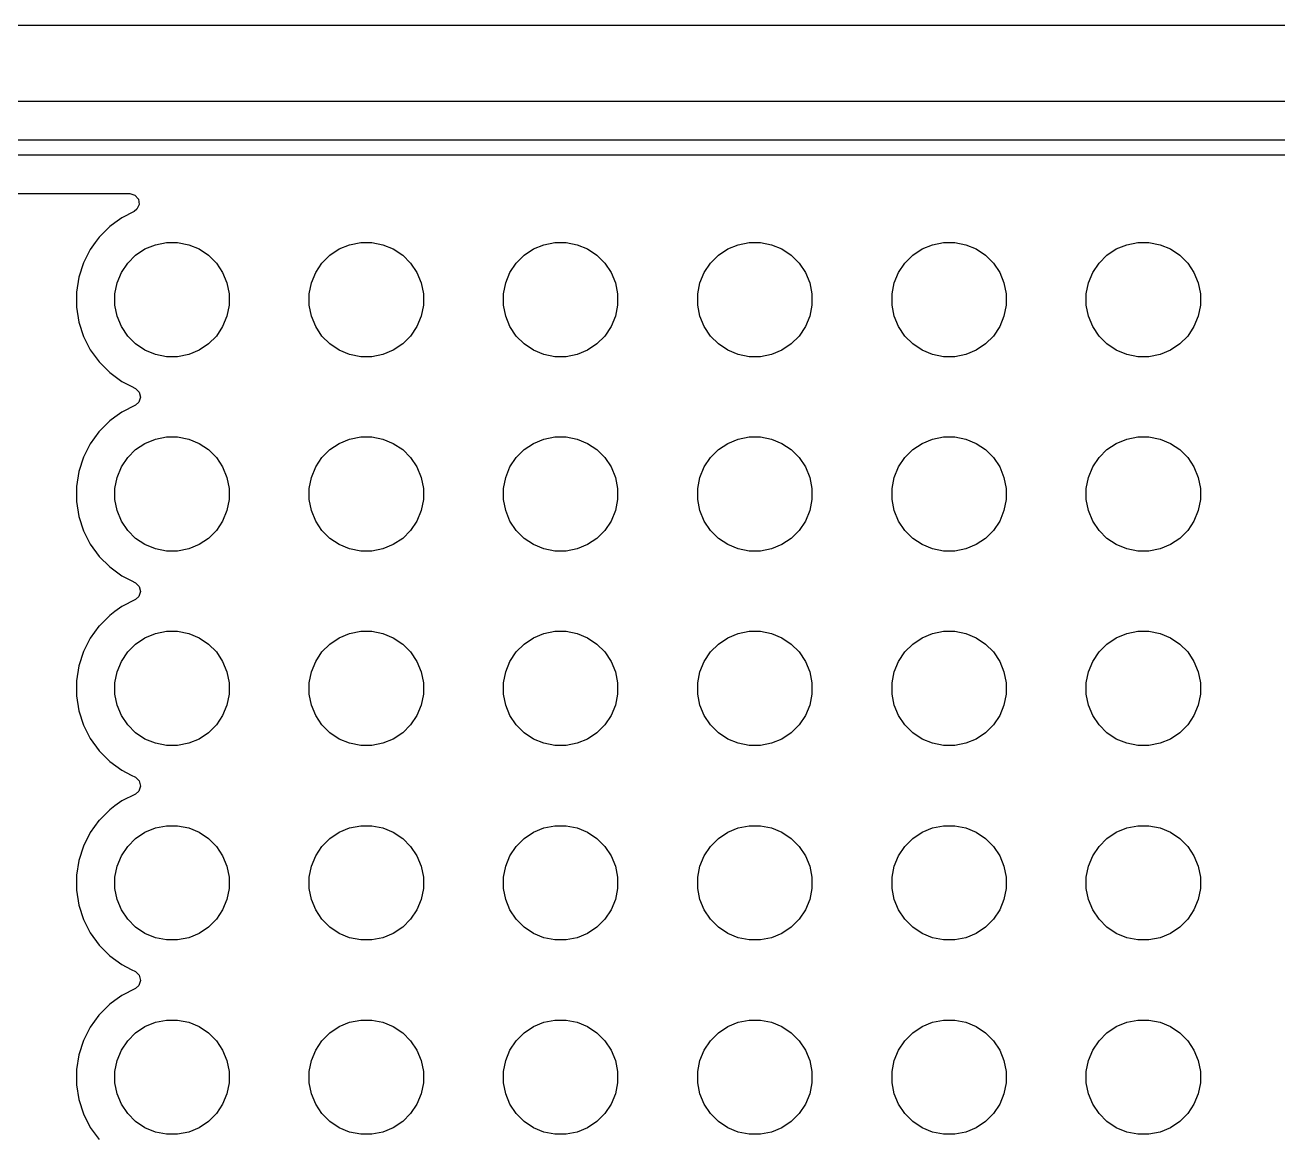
# Model space of a CAD drawing. Header units: millimetres. Extents: x 69 to 174, y -162 to -92.
# Drawn here: x 107.88 to 124.26, y -106.56 to -92.03 of the extents above; entities that cross this region are included whole.
import ezdxf

# ---------------------------------------------------------------- set-up
doc = ezdxf.new("R2010")
doc.units = ezdxf.units.MM
doc.layers.add('Back', color=153, linetype='CONTINUOUS', true_color=0x4d7fc4)

msp = doc.modelspace()

# ---------------------------------------------------------------- linework, layer by layer
at = {"layer": 'Back', "linetype": 'CONTINUOUS'}
for p, q in [((70.235092, -92.0289), (172.534908, -92.0289)), ((148.333331, -93.0295), (84.374361, -93.0295)), ((84.033773, -93.53), (148.42, -93.53)), ((148.378578, -93.73), (84.033773, -93.73)), ((84.374361, -94.2305), (109.250057, -94.2305)), ((109.250057, -94.2305), (109.317096, -94.250185)), ((109.317096, -94.250185), (109.362851, -94.302989)), ((109.362851, -94.302989), (109.372795, -94.372147)), ((109.306352, -94.464985), (109.146594, -94.546385)), ((109.34377, -94.435703), (109.306352, -94.464985)), ((109.372795, -94.372147), (109.34377, -94.435703)), ((108.987351, -94.662083), (108.848174, -94.80126)), ((108.987352, -94.662083), (108.987351, -94.662083)), ((108.987354, -94.662081), (108.987352, -94.662083)), ((109.055741, -94.612394), (108.987354, -94.662081)), ((109.146594, -94.546385), (109.055741, -94.612394)), ((108.848172, -94.801263), (108.798485, -94.86965)), ((108.848174, -94.801261), (108.848172, -94.801263)), ((108.848174, -94.80126), (108.848174, -94.801261)), ((108.732476, -94.960503), (108.643117, -95.135879)), ((108.798485, -94.86965), (108.732476, -94.960503)), ((109.326205, -95.036151), (109.448452, -94.954468)), ((109.448452, -94.954468), (109.584286, -94.898204)), ((109.584286, -94.898204), (109.728487, -94.86952)), ((109.728487, -94.86952), (109.875513, -94.86952)), ((109.875513, -94.86952), (110.019714, -94.898204)), ((110.019714, -94.898204), (110.155548, -94.954468)), ((110.155548, -94.954468), (110.277795, -95.036151)), ((111.866205, -95.036151), (111.988452, -94.954468)), ((111.988452, -94.954468), (112.124286, -94.898204)), ((112.124286, -94.898204), (112.268487, -94.86952)), ((112.268487, -94.86952), (112.415513, -94.86952)), ((112.415513, -94.86952), (112.559714, -94.898204)), ((112.559714, -94.898204), (112.695548, -94.954468)), ((112.695548, -94.954468), (112.817795, -95.036151)), ((114.406205, -95.036151), (114.528452, -94.954468)), ((114.528452, -94.954468), (114.664286, -94.898204)), ((114.664286, -94.898204), (114.808487, -94.86952)), ((114.808487, -94.86952), (114.955513, -94.86952)), ((114.955513, -94.86952), (115.099714, -94.898204)), ((115.099714, -94.898204), (115.235548, -94.954468)), ((115.235548, -94.954468), (115.357795, -95.036151)), ((116.946205, -95.036151), (117.068452, -94.954468)), ((117.068452, -94.954468), (117.204286, -94.898204)), ((117.204286, -94.898204), (117.348487, -94.86952)), ((117.348487, -94.86952), (117.495513, -94.86952)), ((117.495513, -94.86952), (117.639714, -94.898204)), ((117.639714, -94.898204), (117.775548, -94.954468)), ((117.775548, -94.954468), (117.897795, -95.036151)), ((119.486205, -95.036151), (119.608452, -94.954468)), ((119.608452, -94.954468), (119.744286, -94.898204)), ((119.744286, -94.898204), (119.888487, -94.86952)), ((119.888487, -94.86952), (120.035513, -94.86952)), ((120.035513, -94.86952), (120.179714, -94.898204)), ((120.179714, -94.898204), (120.315548, -94.954468)), ((120.315548, -94.954468), (120.437795, -95.036151)), ((122.026205, -95.036151), (122.148452, -94.954468)), ((122.148452, -94.954468), (122.284286, -94.898204)), ((122.284286, -94.898204), (122.428487, -94.86952)), ((122.428487, -94.86952), (122.575513, -94.86952)), ((122.575513, -94.86952), (122.719714, -94.898204)), ((122.719714, -94.898204), (122.855548, -94.954468)), ((122.855548, -94.954468), (122.977795, -95.036151)), ((108.643117, -95.135879), (108.58229, -95.323082)), ((109.140559, -95.262361), (109.222242, -95.140114)), ((109.222242, -95.140114), (109.326205, -95.036151)), ((110.277795, -95.036151), (110.381758, -95.140114)), ((110.381758, -95.140114), (110.463441, -95.262361)), ((111.680559, -95.262361), (111.762242, -95.140114)), ((111.762242, -95.140114), (111.866205, -95.036151)), ((112.817795, -95.036151), (112.921758, -95.140114)), ((112.921758, -95.140114), (113.003441, -95.262361)), ((114.220559, -95.262361), (114.302242, -95.140114)), ((114.302242, -95.140114), (114.406205, -95.036151)), ((115.357795, -95.036151), (115.461758, -95.140114)), ((115.461758, -95.140114), (115.543441, -95.262361)), ((116.760559, -95.262361), (116.842242, -95.140114)), ((116.842242, -95.140114), (116.946205, -95.036151)), ((117.897795, -95.036151), (118.001758, -95.140114)), ((118.001758, -95.140114), (118.083441, -95.262361)), ((119.300559, -95.262361), (119.382242, -95.140114)), ((119.382242, -95.140114), (119.486205, -95.036151)), ((120.437795, -95.036151), (120.541758, -95.140114)), ((120.541758, -95.140114), (120.623441, -95.262361)), ((121.840559, -95.262361), (121.922242, -95.140114)), ((121.922242, -95.140114), (122.026205, -95.036151)), ((122.977795, -95.036151), (123.081758, -95.140114)), ((123.081758, -95.140114), (123.163441, -95.262361)), ((108.58229, -95.323082), (108.5515, -95.517486)), ((109.084295, -95.398195), (109.140559, -95.262361)), ((110.463441, -95.262361), (110.519705, -95.398195)), ((111.624295, -95.398195), (111.680559, -95.262361)), ((113.003441, -95.262361), (113.059705, -95.398195)), ((114.164295, -95.398195), (114.220559, -95.262361)), ((115.543441, -95.262361), (115.599705, -95.398195)), ((116.704295, -95.398195), (116.760559, -95.262361)), ((118.083441, -95.262361), (118.139705, -95.398195)), ((119.244295, -95.398195), (119.300559, -95.262361)), ((120.623441, -95.262361), (120.679705, -95.398195)), ((121.784295, -95.398195), (121.840559, -95.262361)), ((123.163441, -95.262361), (123.219705, -95.398195)), ((109.055611, -95.542396), (109.084295, -95.398195)), ((110.519705, -95.398195), (110.548389, -95.542396)), ((111.595611, -95.542396), (111.624295, -95.398195)), ((113.059705, -95.398195), (113.088389, -95.542396)), ((114.135611, -95.542396), (114.164295, -95.398195)), ((115.599705, -95.398195), (115.628389, -95.542396)), ((116.675611, -95.542396), (116.704295, -95.398195)), ((118.139705, -95.398195), (118.168389, -95.542396)), ((119.215611, -95.542396), (119.244295, -95.398195)), ((120.679705, -95.398195), (120.708389, -95.542396)), ((121.755611, -95.542396), (121.784295, -95.398195)), ((123.219705, -95.398195), (123.248389, -95.542396)), ((108.5515, -95.517486), (108.5515, -95.714331)), ((109.055611, -95.689422), (109.055611, -95.542396)), ((110.548389, -95.542396), (110.548389, -95.689422)), ((111.595611, -95.689422), (111.595611, -95.542396)), ((113.088389, -95.542396), (113.088389, -95.689422)), ((114.135611, -95.689422), (114.135611, -95.542396)), ((115.628389, -95.542396), (115.628389, -95.689422)), ((116.675611, -95.689422), (116.675611, -95.542396)), ((118.168389, -95.542396), (118.168389, -95.689422)), ((119.215611, -95.689422), (119.215611, -95.542396)), ((120.708389, -95.542396), (120.708389, -95.689422)), ((121.755611, -95.689422), (121.755611, -95.542396)), ((123.248389, -95.542396), (123.248389, -95.689422)), ((108.5515, -95.714331), (108.58229, -95.908735)), ((109.084295, -95.833623), (109.055611, -95.689422)), ((110.548389, -95.689422), (110.519705, -95.833623)), ((111.624295, -95.833623), (111.595611, -95.689422)), ((113.088389, -95.689422), (113.059705, -95.833623)), ((114.164295, -95.833623), (114.135611, -95.689422)), ((115.628389, -95.689422), (115.599705, -95.833623)), ((116.704295, -95.833623), (116.675611, -95.689422)), ((118.168389, -95.689422), (118.139705, -95.833623)), ((119.244295, -95.833623), (119.215611, -95.689422)), ((120.708389, -95.689422), (120.679705, -95.833623)), ((121.784295, -95.833623), (121.755611, -95.689422)), ((123.248389, -95.689422), (123.219705, -95.833623)), ((108.58229, -95.908735), (108.643117, -96.095938)), ((109.140559, -95.969457), (109.084295, -95.833623)), ((109.222242, -96.091704), (109.140559, -95.969457)), ((110.463441, -95.969457), (110.381758, -96.091704)), ((110.519705, -95.833623), (110.463441, -95.969457)), ((111.680559, -95.969457), (111.624295, -95.833623)), ((111.762242, -96.091704), (111.680559, -95.969457)), ((113.003441, -95.969457), (112.921758, -96.091704)), ((113.059705, -95.833623), (113.003441, -95.969457)), ((114.220559, -95.969457), (114.164295, -95.833623)), ((114.302242, -96.091704), (114.220559, -95.969457)), ((115.543441, -95.969457), (115.461758, -96.091704)), ((115.599705, -95.833623), (115.543441, -95.969457)), ((116.760559, -95.969457), (116.704295, -95.833623)), ((116.842242, -96.091704), (116.760559, -95.969457)), ((118.083441, -95.969457), (118.001758, -96.091704)), ((118.139705, -95.833623), (118.083441, -95.969457)), ((119.300559, -95.969457), (119.244295, -95.833623)), ((119.382242, -96.091704), (119.300559, -95.969457)), ((120.623441, -95.969457), (120.541758, -96.091704)), ((120.679705, -95.833623), (120.623441, -95.969457)), ((121.840559, -95.969457), (121.784295, -95.833623)), ((121.922242, -96.091704), (121.840559, -95.969457)), ((123.163441, -95.969457), (123.081758, -96.091704)), ((123.219705, -95.833623), (123.163441, -95.969457)), ((108.643117, -96.095938), (108.724435, -96.255533)), ((109.326205, -96.195667), (109.222242, -96.091704)), ((110.381758, -96.091704), (110.277795, -96.195667)), ((111.866205, -96.195667), (111.762242, -96.091704)), ((112.921758, -96.091704), (112.817795, -96.195667)), ((114.406205, -96.195667), (114.302242, -96.091704)), ((115.461758, -96.091704), (115.357795, -96.195667)), ((116.946205, -96.195667), (116.842242, -96.091704)), ((118.001758, -96.091704), (117.897795, -96.195667)), ((119.486205, -96.195667), (119.382242, -96.091704)), ((120.541758, -96.091704), (120.437795, -96.195667)), ((122.026205, -96.195667), (121.922242, -96.091704)), ((123.081758, -96.091704), (122.977795, -96.195667)), ((108.724435, -96.255533), (108.732476, -96.271314)), ((108.732476, -96.271314), (108.848172, -96.430555)), ((109.448452, -96.27735), (109.326205, -96.195667)), ((109.584286, -96.333614), (109.448452, -96.27735)), ((110.155548, -96.27735), (110.019714, -96.333614)), ((110.277795, -96.195667), (110.155548, -96.27735)), ((111.988452, -96.27735), (111.866205, -96.195667)), ((112.124286, -96.333614), (111.988452, -96.27735)), ((112.695548, -96.27735), (112.559714, -96.333614)), ((112.817795, -96.195667), (112.695548, -96.27735)), ((114.528452, -96.27735), (114.406205, -96.195667)), ((114.664286, -96.333614), (114.528452, -96.27735)), ((115.235548, -96.27735), (115.099714, -96.333614)), ((115.357795, -96.195667), (115.235548, -96.27735)), ((117.068452, -96.27735), (116.946205, -96.195667)), ((117.204286, -96.333614), (117.068452, -96.27735)), ((117.775548, -96.27735), (117.639714, -96.333614)), ((117.897795, -96.195667), (117.775548, -96.27735)), ((119.608452, -96.27735), (119.486205, -96.195667)), ((119.744286, -96.333614), (119.608452, -96.27735)), ((120.315548, -96.27735), (120.179714, -96.333614)), ((120.437795, -96.195667), (120.315548, -96.27735)), ((122.148452, -96.27735), (122.026205, -96.195667)), ((122.284286, -96.333614), (122.148452, -96.27735)), ((122.855548, -96.27735), (122.719714, -96.333614)), ((122.977795, -96.195667), (122.855548, -96.27735)), ((108.848172, -96.430555), (108.987354, -96.569737)), ((109.728487, -96.362298), (109.584286, -96.333614)), ((109.875513, -96.362298), (109.728487, -96.362298)), ((110.019714, -96.333614), (109.875513, -96.362298)), ((112.268487, -96.362298), (112.124286, -96.333614)), ((112.415513, -96.362298), (112.268487, -96.362298)), ((112.559714, -96.333614), (112.415513, -96.362298)), ((114.808487, -96.362298), (114.664286, -96.333614)), ((114.955513, -96.362298), (114.808487, -96.362298)), ((115.099714, -96.333614), (114.955513, -96.362298)), ((117.348487, -96.362298), (117.204286, -96.333614)), ((117.495513, -96.362298), (117.348487, -96.362298)), ((117.639714, -96.333614), (117.495513, -96.362298)), ((119.888487, -96.362298), (119.744286, -96.333614)), ((120.035513, -96.362298), (119.888487, -96.362298)), ((120.179714, -96.333614), (120.035513, -96.362298)), ((122.428487, -96.362298), (122.284286, -96.333614)), ((122.575513, -96.362298), (122.428487, -96.362298)), ((122.719714, -96.333614), (122.575513, -96.362298)), ((108.987354, -96.569737), (109.146595, -96.685433)), ((109.146595, -96.685433), (109.269992, -96.748306)), ((109.269992, -96.748306), (109.323213, -96.775424)), ((109.323213, -96.775424), (109.374009, -96.823398)), ((109.368267, -96.957354), (109.323213, -96.996394)), ((109.390804, -96.891219), (109.368267, -96.957354)), ((109.374009, -96.823398), (109.390804, -96.891219)), ((109.146594, -97.086385), (109.055741, -97.152394)), ((109.323213, -96.996394), (109.146594, -97.086385)), ((108.987351, -97.202083), (108.848174, -97.34126)), ((108.987352, -97.202083), (108.987351, -97.202083)), ((108.987354, -97.202081), (108.987352, -97.202083)), ((109.055741, -97.152394), (108.987354, -97.202081)), ((108.846653, -97.343354), (108.732476, -97.500503)), ((108.848172, -97.341263), (108.846653, -97.343354)), ((108.848174, -97.341261), (108.848172, -97.341263)), ((108.848174, -97.34126), (108.848174, -97.341261)), ((109.448452, -97.494468), (109.584286, -97.438204)), ((109.584286, -97.438204), (109.728487, -97.40952)), ((109.728487, -97.40952), (109.875513, -97.40952)), ((109.875513, -97.40952), (110.019714, -97.438204)), ((110.019714, -97.438204), (110.155548, -97.494468)), ((111.988452, -97.494468), (112.124286, -97.438204)), ((112.124286, -97.438204), (112.268487, -97.40952)), ((112.268487, -97.40952), (112.415513, -97.40952)), ((112.415513, -97.40952), (112.559714, -97.438204)), ((112.559714, -97.438204), (112.695548, -97.494468)), ((114.528452, -97.494468), (114.664286, -97.438204)), ((114.664286, -97.438204), (114.808487, -97.40952)), ((114.808487, -97.40952), (114.955513, -97.40952)), ((114.955513, -97.40952), (115.099714, -97.438204)), ((115.099714, -97.438204), (115.235548, -97.494468)), ((117.068452, -97.494468), (117.204286, -97.438204)), ((117.204286, -97.438204), (117.348487, -97.40952)), ((117.348487, -97.40952), (117.495513, -97.40952)), ((117.495513, -97.40952), (117.639714, -97.438204)), ((117.639714, -97.438204), (117.775548, -97.494468)), ((119.608452, -97.494468), (119.744286, -97.438204)), ((119.744286, -97.438204), (119.888487, -97.40952)), ((119.888487, -97.40952), (120.035513, -97.40952)), ((120.035513, -97.40952), (120.179714, -97.438204)), ((120.179714, -97.438204), (120.315548, -97.494468)), ((122.148452, -97.494468), (122.284286, -97.438204)), ((122.284286, -97.438204), (122.428487, -97.40952)), ((122.428487, -97.40952), (122.575513, -97.40952)), ((122.575513, -97.40952), (122.719714, -97.438204)), ((122.719714, -97.438204), (122.855548, -97.494468)), ((108.732476, -97.500503), (108.643117, -97.675879)), ((109.222242, -97.680114), (109.326205, -97.576151)), ((109.326205, -97.576151), (109.448452, -97.494468)), ((110.155548, -97.494468), (110.277795, -97.576151)), ((110.277795, -97.576151), (110.381758, -97.680114)), ((111.762242, -97.680114), (111.866205, -97.576151)), ((111.866205, -97.576151), (111.988452, -97.494468)), ((112.695548, -97.494468), (112.817795, -97.576151)), ((112.817795, -97.576151), (112.921758, -97.680114)), ((114.302242, -97.680114), (114.406205, -97.576151)), ((114.406205, -97.576151), (114.528452, -97.494468)), ((115.235548, -97.494468), (115.357795, -97.576151)), ((115.357795, -97.576151), (115.461758, -97.680114)), ((116.842242, -97.680114), (116.946205, -97.576151)), ((116.946205, -97.576151), (117.068452, -97.494468)), ((117.775548, -97.494468), (117.897795, -97.576151)), ((117.897795, -97.576151), (118.001758, -97.680114)), ((119.382242, -97.680114), (119.486205, -97.576151)), ((119.486205, -97.576151), (119.608452, -97.494468)), ((120.315548, -97.494468), (120.437795, -97.576151)), ((120.437795, -97.576151), (120.541758, -97.680114)), ((121.922242, -97.680114), (122.026205, -97.576151)), ((122.026205, -97.576151), (122.148452, -97.494468)), ((122.855548, -97.494468), (122.977795, -97.576151)), ((122.977795, -97.576151), (123.081758, -97.680114)), ((108.643117, -97.675879), (108.58229, -97.863082)), ((109.140559, -97.802361), (109.222242, -97.680114)), ((110.381758, -97.680114), (110.463441, -97.802361)), ((111.680559, -97.802361), (111.762242, -97.680114)), ((112.921758, -97.680114), (113.003441, -97.802361)), ((114.220559, -97.802361), (114.302242, -97.680114)), ((115.461758, -97.680114), (115.543441, -97.802361)), ((116.760559, -97.802361), (116.842242, -97.680114)), ((118.001758, -97.680114), (118.083441, -97.802361)), ((119.300559, -97.802361), (119.382242, -97.680114)), ((120.541758, -97.680114), (120.623441, -97.802361)), ((121.840559, -97.802361), (121.922242, -97.680114)), ((123.081758, -97.680114), (123.163441, -97.802361)), ((108.58229, -97.863082), (108.5515, -98.057486)), ((109.055611, -98.082396), (109.084295, -97.938195)), ((109.084295, -97.938195), (109.140559, -97.802361)), ((110.463441, -97.802361), (110.519705, -97.938195)), ((110.519705, -97.938195), (110.548389, -98.082396)), ((111.595611, -98.082396), (111.624295, -97.938195)), ((111.624295, -97.938195), (111.680559, -97.802361)), ((113.003441, -97.802361), (113.059705, -97.938195)), ((113.059705, -97.938195), (113.088389, -98.082396)), ((114.135611, -98.082396), (114.164295, -97.938195)), ((114.164295, -97.938195), (114.220559, -97.802361)), ((115.543441, -97.802361), (115.599705, -97.938195)), ((115.599705, -97.938195), (115.628389, -98.082396)), ((116.675611, -98.082396), (116.704295, -97.938195)), ((116.704295, -97.938195), (116.760559, -97.802361)), ((118.083441, -97.802361), (118.139705, -97.938195)), ((118.139705, -97.938195), (118.168389, -98.082396)), ((119.215611, -98.082396), (119.244295, -97.938195)), ((119.244295, -97.938195), (119.300559, -97.802361)), ((120.623441, -97.802361), (120.679705, -97.938195)), ((120.679705, -97.938195), (120.708389, -98.082396)), ((121.755611, -98.082396), (121.784295, -97.938195)), ((121.784295, -97.938195), (121.840559, -97.802361)), ((123.163441, -97.802361), (123.219705, -97.938195)), ((123.219705, -97.938195), (123.248389, -98.082396)), ((108.5515, -98.057486), (108.5515, -98.254331)), ((109.055611, -98.229422), (109.055611, -98.082396)), ((110.548389, -98.082396), (110.548389, -98.229422)), ((111.595611, -98.229422), (111.595611, -98.082396)), ((113.088389, -98.082396), (113.088389, -98.229422)), ((114.135611, -98.229422), (114.135611, -98.082396)), ((115.628389, -98.082396), (115.628389, -98.229422)), ((116.675611, -98.229422), (116.675611, -98.082396)), ((118.168389, -98.082396), (118.168389, -98.229422)), ((119.215611, -98.229422), (119.215611, -98.082396)), ((120.708389, -98.082396), (120.708389, -98.229422)), ((121.755611, -98.229422), (121.755611, -98.082396)), ((123.248389, -98.082396), (123.248389, -98.229422)), ((108.5515, -98.254331), (108.58229, -98.448735)), ((109.084295, -98.373623), (109.055611, -98.229422)), ((110.548389, -98.229422), (110.519705, -98.373623)), ((111.624295, -98.373623), (111.595611, -98.229422)), ((113.088389, -98.229422), (113.059705, -98.373623)), ((114.164295, -98.373623), (114.135611, -98.229422)), ((115.628389, -98.229422), (115.599705, -98.373623)), ((116.704295, -98.373623), (116.675611, -98.229422)), ((118.168389, -98.229422), (118.139705, -98.373623)), ((119.244295, -98.373623), (119.215611, -98.229422)), ((120.708389, -98.229422), (120.679705, -98.373623)), ((121.784295, -98.373623), (121.755611, -98.229422)), ((123.248389, -98.229422), (123.219705, -98.373623)), ((108.58229, -98.448735), (108.643117, -98.635938)), ((109.140559, -98.509457), (109.084295, -98.373623)), ((110.519705, -98.373623), (110.463441, -98.509457)), ((111.680559, -98.509457), (111.624295, -98.373623)), ((113.059705, -98.373623), (113.003441, -98.509457)), ((114.220559, -98.509457), (114.164295, -98.373623)), ((115.599705, -98.373623), (115.543441, -98.509457)), ((116.760559, -98.509457), (116.704295, -98.373623)), ((118.139705, -98.373623), (118.083441, -98.509457)), ((119.300559, -98.509457), (119.244295, -98.373623)), ((120.679705, -98.373623), (120.623441, -98.509457)), ((121.840559, -98.509457), (121.784295, -98.373623)), ((123.219705, -98.373623), (123.163441, -98.509457)), ((109.222242, -98.631704), (109.140559, -98.509457)), ((110.463441, -98.509457), (110.381758, -98.631704)), ((111.762242, -98.631704), (111.680559, -98.509457)), ((113.003441, -98.509457), (112.921758, -98.631704)), ((114.302242, -98.631704), (114.220559, -98.509457)), ((115.543441, -98.509457), (115.461758, -98.631704)), ((116.842242, -98.631704), (116.760559, -98.509457)), ((118.083441, -98.509457), (118.001758, -98.631704)), ((119.382242, -98.631704), (119.300559, -98.509457)), ((120.623441, -98.509457), (120.541758, -98.631704)), ((121.922242, -98.631704), (121.840559, -98.509457)), ((123.163441, -98.509457), (123.081758, -98.631704)), ((108.643117, -98.635938), (108.732475, -98.811312)), ((109.326205, -98.735667), (109.222242, -98.631704)), ((109.448452, -98.81735), (109.326205, -98.735667)), ((110.277795, -98.735667), (110.155548, -98.81735)), ((110.381758, -98.631704), (110.277795, -98.735667)), ((111.866205, -98.735667), (111.762242, -98.631704)), ((111.988452, -98.81735), (111.866205, -98.735667)), ((112.817795, -98.735667), (112.695548, -98.81735)), ((112.921758, -98.631704), (112.817795, -98.735667)), ((114.406205, -98.735667), (114.302242, -98.631704)), ((114.528452, -98.81735), (114.406205, -98.735667)), ((115.357795, -98.735667), (115.235548, -98.81735)), ((115.461758, -98.631704), (115.357795, -98.735667)), ((116.946205, -98.735667), (116.842242, -98.631704)), ((117.068452, -98.81735), (116.946205, -98.735667)), ((117.897795, -98.735667), (117.775548, -98.81735)), ((118.001758, -98.631704), (117.897795, -98.735667)), ((119.486205, -98.735667), (119.382242, -98.631704)), ((119.608452, -98.81735), (119.486205, -98.735667)), ((120.437795, -98.735667), (120.315548, -98.81735)), ((120.541758, -98.631704), (120.437795, -98.735667)), ((122.026205, -98.735667), (121.922242, -98.631704)), ((122.148452, -98.81735), (122.026205, -98.735667)), ((122.977795, -98.735667), (122.855548, -98.81735)), ((123.081758, -98.631704), (122.977795, -98.735667)), ((108.732475, -98.811312), (108.732476, -98.811314)), ((108.732476, -98.811314), (108.848172, -98.970555)), ((109.584286, -98.873614), (109.448452, -98.81735)), ((109.728487, -98.902298), (109.584286, -98.873614)), ((109.875513, -98.902298), (109.728487, -98.902298)), ((110.019714, -98.873614), (109.875513, -98.902298)), ((110.155548, -98.81735), (110.019714, -98.873614)), ((112.124286, -98.873614), (111.988452, -98.81735)), ((112.268487, -98.902298), (112.124286, -98.873614)), ((112.415513, -98.902298), (112.268487, -98.902298)), ((112.559714, -98.873614), (112.415513, -98.902298)), ((112.695548, -98.81735), (112.559714, -98.873614)), ((114.664286, -98.873614), (114.528452, -98.81735)), ((114.808487, -98.902298), (114.664286, -98.873614)), ((114.955513, -98.902298), (114.808487, -98.902298)), ((115.099714, -98.873614), (114.955513, -98.902298)), ((115.235548, -98.81735), (115.099714, -98.873614)), ((117.204286, -98.873614), (117.068452, -98.81735)), ((117.348487, -98.902298), (117.204286, -98.873614)), ((117.495513, -98.902298), (117.348487, -98.902298)), ((117.639714, -98.873614), (117.495513, -98.902298)), ((117.775548, -98.81735), (117.639714, -98.873614)), ((119.744286, -98.873614), (119.608452, -98.81735)), ((119.888487, -98.902298), (119.744286, -98.873614)), ((120.035513, -98.902298), (119.888487, -98.902298)), ((120.179714, -98.873614), (120.035513, -98.902298)), ((120.315548, -98.81735), (120.179714, -98.873614)), ((122.284286, -98.873614), (122.148452, -98.81735)), ((122.428487, -98.902298), (122.284286, -98.873614)), ((122.575513, -98.902298), (122.428487, -98.902298)), ((122.719714, -98.873614), (122.575513, -98.902298)), ((122.855548, -98.81735), (122.719714, -98.873614)), ((108.848172, -98.970555), (108.987354, -99.109737)), ((108.987354, -99.109737), (109.146595, -99.225433)), ((109.146595, -99.225433), (109.269992, -99.288306)), ((109.269992, -99.288306), (109.323213, -99.315424)), ((109.323213, -99.315424), (109.374009, -99.363398)), ((109.390804, -99.431219), (109.368267, -99.497354)), ((109.374009, -99.363398), (109.390804, -99.431219)), ((109.323213, -99.536394), (109.146594, -99.626385)), ((109.368267, -99.497354), (109.323213, -99.536394)), ((108.987351, -99.742083), (108.848174, -99.88126)), ((108.987352, -99.742083), (108.987351, -99.742083)), ((108.987354, -99.742081), (108.987352, -99.742083)), ((109.055741, -99.692394), (108.987354, -99.742081)), ((109.146594, -99.626385), (109.055741, -99.692394)), ((108.846653, -99.883354), (108.732476, -100.040503)), ((108.848172, -99.881263), (108.846653, -99.883354)), ((108.848174, -99.881261), (108.848172, -99.881263)), ((108.848174, -99.88126), (108.848174, -99.881261)), ((108.732476, -100.040503), (108.643117, -100.215879)), ((109.326205, -100.116151), (109.448452, -100.034468)), ((109.448452, -100.034468), (109.584286, -99.978204)), ((109.584286, -99.978204), (109.728487, -99.94952)), ((109.728487, -99.94952), (109.875513, -99.94952)), ((109.875513, -99.94952), (110.019714, -99.978204)), ((110.019714, -99.978204), (110.155548, -100.034468)), ((110.155548, -100.034468), (110.277795, -100.116151)), ((111.866205, -100.116151), (111.988452, -100.034468)), ((111.988452, -100.034468), (112.124286, -99.978204)), ((112.124286, -99.978204), (112.268487, -99.94952)), ((112.268487, -99.94952), (112.415513, -99.94952)), ((112.415513, -99.94952), (112.559714, -99.978204)), ((112.559714, -99.978204), (112.695548, -100.034468)), ((112.695548, -100.034468), (112.817795, -100.116151)), ((114.406205, -100.116151), (114.528452, -100.034468)), ((114.528452, -100.034468), (114.664286, -99.978204)), ((114.664286, -99.978204), (114.808487, -99.94952)), ((114.808487, -99.94952), (114.955513, -99.94952)), ((114.955513, -99.94952), (115.099714, -99.978204)), ((115.099714, -99.978204), (115.235548, -100.034468)), ((115.235548, -100.034468), (115.357795, -100.116151)), ((116.946205, -100.116151), (117.068452, -100.034468)), ((117.068452, -100.034468), (117.204286, -99.978204)), ((117.204286, -99.978204), (117.348487, -99.94952)), ((117.348487, -99.94952), (117.495513, -99.94952)), ((117.495513, -99.94952), (117.639714, -99.978204)), ((117.639714, -99.978204), (117.775548, -100.034468)), ((117.775548, -100.034468), (117.897795, -100.116151)), ((119.486205, -100.116151), (119.608452, -100.034468)), ((119.608452, -100.034468), (119.744286, -99.978204)), ((119.744286, -99.978204), (119.888487, -99.94952)), ((119.888487, -99.94952), (120.035513, -99.94952)), ((120.035513, -99.94952), (120.179714, -99.978204)), ((120.179714, -99.978204), (120.315548, -100.034468)), ((120.315548, -100.034468), (120.437795, -100.116151)), ((122.026205, -100.116151), (122.148452, -100.034468)), ((122.148452, -100.034468), (122.284286, -99.978204)), ((122.284286, -99.978204), (122.428487, -99.94952)), ((122.428487, -99.94952), (122.575513, -99.94952)), ((122.575513, -99.94952), (122.719714, -99.978204)), ((122.719714, -99.978204), (122.855548, -100.034468)), ((122.855548, -100.034468), (122.977795, -100.116151)), ((108.643117, -100.215879), (108.58229, -100.403082)), ((109.140559, -100.342361), (109.222242, -100.220114)), ((109.222242, -100.220114), (109.326205, -100.116151)), ((110.277795, -100.116151), (110.381758, -100.220114)), ((110.381758, -100.220114), (110.463441, -100.342361)), ((111.680559, -100.342361), (111.762242, -100.220114)), ((111.762242, -100.220114), (111.866205, -100.116151)), ((112.817795, -100.116151), (112.921758, -100.220114)), ((112.921758, -100.220114), (113.003441, -100.342361)), ((114.220559, -100.342361), (114.302242, -100.220114)), ((114.302242, -100.220114), (114.406205, -100.116151)), ((115.357795, -100.116151), (115.461758, -100.220114)), ((115.461758, -100.220114), (115.543441, -100.342361)), ((116.760559, -100.342361), (116.842242, -100.220114)), ((116.842242, -100.220114), (116.946205, -100.116151)), ((117.897795, -100.116151), (118.001758, -100.220114)), ((118.001758, -100.220114), (118.083441, -100.342361)), ((119.300559, -100.342361), (119.382242, -100.220114)), ((119.382242, -100.220114), (119.486205, -100.116151)), ((120.437795, -100.116151), (120.541758, -100.220114)), ((120.541758, -100.220114), (120.623441, -100.342361)), ((121.840559, -100.342361), (121.922242, -100.220114)), ((121.922242, -100.220114), (122.026205, -100.116151)), ((122.977795, -100.116151), (123.081758, -100.220114)), ((123.081758, -100.220114), (123.163441, -100.342361)), ((108.58229, -100.403082), (108.5515, -100.597486)), ((109.084295, -100.478195), (109.140559, -100.342361)), ((110.463441, -100.342361), (110.519705, -100.478195)), ((111.624295, -100.478195), (111.680559, -100.342361)), ((113.003441, -100.342361), (113.059705, -100.478195)), ((114.164295, -100.478195), (114.220559, -100.342361)), ((115.543441, -100.342361), (115.599705, -100.478195)), ((116.704295, -100.478195), (116.760559, -100.342361)), ((118.083441, -100.342361), (118.139705, -100.478195)), ((119.244295, -100.478195), (119.300559, -100.342361)), ((120.623441, -100.342361), (120.679705, -100.478195)), ((121.784295, -100.478195), (121.840559, -100.342361)), ((123.163441, -100.342361), (123.219705, -100.478195)), ((109.055611, -100.622396), (109.084295, -100.478195)), ((110.519705, -100.478195), (110.548389, -100.622396)), ((111.595611, -100.622396), (111.624295, -100.478195)), ((113.059705, -100.478195), (113.088389, -100.622396)), ((114.135611, -100.622396), (114.164295, -100.478195)), ((115.599705, -100.478195), (115.628389, -100.622396)), ((116.675611, -100.622396), (116.704295, -100.478195)), ((118.139705, -100.478195), (118.168389, -100.622396)), ((119.215611, -100.622396), (119.244295, -100.478195)), ((120.679705, -100.478195), (120.708389, -100.622396)), ((121.755611, -100.622396), (121.784295, -100.478195)), ((123.219705, -100.478195), (123.248389, -100.622396)), ((108.5515, -100.597486), (108.5515, -100.794331)), ((109.055611, -100.769422), (109.055611, -100.622396)), ((110.548389, -100.622396), (110.548389, -100.769422)), ((111.595611, -100.769422), (111.595611, -100.622396)), ((113.088389, -100.622396), (113.088389, -100.769422)), ((114.135611, -100.769422), (114.135611, -100.622396)), ((115.628389, -100.622396), (115.628389, -100.769422)), ((116.675611, -100.769422), (116.675611, -100.622396)), ((118.168389, -100.622396), (118.168389, -100.769422)), ((119.215611, -100.769422), (119.215611, -100.622396)), ((120.708389, -100.622396), (120.708389, -100.769422)), ((121.755611, -100.769422), (121.755611, -100.622396)), ((123.248389, -100.622396), (123.248389, -100.769422)), ((108.5515, -100.794331), (108.58229, -100.988735)), ((109.084295, -100.913623), (109.055611, -100.769422)), ((110.548389, -100.769422), (110.519705, -100.913623)), ((111.624295, -100.913623), (111.595611, -100.769422)), ((113.088389, -100.769422), (113.059705, -100.913623)), ((114.164295, -100.913623), (114.135611, -100.769422)), ((115.628389, -100.769422), (115.599705, -100.913623)), ((116.704295, -100.913623), (116.675611, -100.769422)), ((118.168389, -100.769422), (118.139705, -100.913623)), ((119.244295, -100.913623), (119.215611, -100.769422)), ((120.708389, -100.769422), (120.679705, -100.913623)), ((121.784295, -100.913623), (121.755611, -100.769422)), ((123.248389, -100.769422), (123.219705, -100.913623)), ((108.58229, -100.988735), (108.643117, -101.175938)), ((109.140559, -101.049457), (109.084295, -100.913623)), ((109.222242, -101.171704), (109.140559, -101.049457)), ((110.463441, -101.049457), (110.381758, -101.171704)), ((110.519705, -100.913623), (110.463441, -101.049457)), ((111.680559, -101.049457), (111.624295, -100.913623)), ((111.762242, -101.171704), (111.680559, -101.049457)), ((113.003441, -101.049457), (112.921758, -101.171704)), ((113.059705, -100.913623), (113.003441, -101.049457)), ((114.220559, -101.049457), (114.164295, -100.913623)), ((114.302242, -101.171704), (114.220559, -101.049457)), ((115.543441, -101.049457), (115.461758, -101.171704)), ((115.599705, -100.913623), (115.543441, -101.049457)), ((116.760559, -101.049457), (116.704295, -100.913623)), ((116.842242, -101.171704), (116.760559, -101.049457)), ((118.083441, -101.049457), (118.001758, -101.171704)), ((118.139705, -100.913623), (118.083441, -101.049457)), ((119.300559, -101.049457), (119.244295, -100.913623)), ((119.382242, -101.171704), (119.300559, -101.049457)), ((120.623441, -101.049457), (120.541758, -101.171704)), ((120.679705, -100.913623), (120.623441, -101.049457)), ((121.840559, -101.049457), (121.784295, -100.913623)), ((121.922242, -101.171704), (121.840559, -101.049457)), ((123.163441, -101.049457), (123.081758, -101.171704)), ((123.219705, -100.913623), (123.163441, -101.049457)), ((108.643117, -101.175938), (108.732475, -101.351312)), ((109.326205, -101.275667), (109.222242, -101.171704)), ((110.381758, -101.171704), (110.277795, -101.275667)), ((111.866205, -101.275667), (111.762242, -101.171704)), ((112.921758, -101.171704), (112.817795, -101.275667)), ((114.406205, -101.275667), (114.302242, -101.171704)), ((115.461758, -101.171704), (115.357795, -101.275667)), ((116.946205, -101.275667), (116.842242, -101.171704)), ((118.001758, -101.171704), (117.897795, -101.275667)), ((119.486205, -101.275667), (119.382242, -101.171704)), ((120.541758, -101.171704), (120.437795, -101.275667)), ((122.026205, -101.275667), (121.922242, -101.171704)), ((123.081758, -101.171704), (122.977795, -101.275667)), ((108.732475, -101.351312), (108.732476, -101.351314)), ((108.732476, -101.351314), (108.848172, -101.510555)), ((109.448452, -101.35735), (109.326205, -101.275667)), ((109.584286, -101.413614), (109.448452, -101.35735)), ((110.155548, -101.35735), (110.019714, -101.413614)), ((110.277795, -101.275667), (110.155548, -101.35735)), ((111.988452, -101.35735), (111.866205, -101.275667)), ((112.124286, -101.413614), (111.988452, -101.35735)), ((112.695548, -101.35735), (112.559714, -101.413614)), ((112.817795, -101.275667), (112.695548, -101.35735)), ((114.528452, -101.35735), (114.406205, -101.275667)), ((114.664286, -101.413614), (114.528452, -101.35735)), ((115.235548, -101.35735), (115.099714, -101.413614)), ((115.357795, -101.275667), (115.235548, -101.35735)), ((117.068452, -101.35735), (116.946205, -101.275667)), ((117.204286, -101.413614), (117.068452, -101.35735)), ((117.775548, -101.35735), (117.639714, -101.413614)), ((117.897795, -101.275667), (117.775548, -101.35735)), ((119.608452, -101.35735), (119.486205, -101.275667)), ((119.744286, -101.413614), (119.608452, -101.35735)), ((120.315548, -101.35735), (120.179714, -101.413614)), ((120.437795, -101.275667), (120.315548, -101.35735)), ((122.148452, -101.35735), (122.026205, -101.275667)), ((122.284286, -101.413614), (122.148452, -101.35735)), ((122.855548, -101.35735), (122.719714, -101.413614)), ((122.977795, -101.275667), (122.855548, -101.35735)), ((108.848172, -101.510555), (108.987354, -101.649737)), ((109.728487, -101.442298), (109.584286, -101.413614)), ((109.875513, -101.442298), (109.728487, -101.442298)), ((110.019714, -101.413614), (109.875513, -101.442298)), ((112.268487, -101.442298), (112.124286, -101.413614)), ((112.415513, -101.442298), (112.268487, -101.442298)), ((112.559714, -101.413614), (112.415513, -101.442298)), ((114.808487, -101.442298), (114.664286, -101.413614)), ((114.955513, -101.442298), (114.808487, -101.442298)), ((115.099714, -101.413614), (114.955513, -101.442298)), ((117.348487, -101.442298), (117.204286, -101.413614)), ((117.495513, -101.442298), (117.348487, -101.442298)), ((117.639714, -101.413614), (117.495513, -101.442298)), ((119.888487, -101.442298), (119.744286, -101.413614)), ((120.035513, -101.442298), (119.888487, -101.442298)), ((120.179714, -101.413614), (120.035513, -101.442298)), ((122.428487, -101.442298), (122.284286, -101.413614)), ((122.575513, -101.442298), (122.428487, -101.442298)), ((122.719714, -101.413614), (122.575513, -101.442298)), ((108.987354, -101.649737), (109.146595, -101.765433)), ((109.146595, -101.765433), (109.269992, -101.828306)), ((109.269992, -101.828306), (109.323213, -101.855424)), ((109.323213, -101.855424), (109.374009, -101.903398)), ((109.368267, -102.037354), (109.323213, -102.076394)), ((109.390804, -101.971219), (109.368267, -102.037354)), ((109.374009, -101.903398), (109.390804, -101.971219)), ((109.146594, -102.166385), (109.055741, -102.232394)), ((109.323213, -102.076394), (109.146594, -102.166385)), ((108.987351, -102.282083), (108.848174, -102.42126)), ((108.987352, -102.282083), (108.987351, -102.282083)), ((108.987354, -102.282081), (108.987352, -102.282083)), ((109.055741, -102.232394), (108.987354, -102.282081)), ((108.846653, -102.423354), (108.732476, -102.580503)), ((108.848172, -102.421263), (108.846653, -102.423354)), ((108.848174, -102.421261), (108.848172, -102.421263)), ((108.848174, -102.42126), (108.848174, -102.421261)), ((109.448452, -102.574468), (109.584286, -102.518204)), ((109.584286, -102.518204), (109.728487, -102.48952)), ((109.728487, -102.48952), (109.875513, -102.48952)), ((109.875513, -102.48952), (110.019714, -102.518204)), ((110.019714, -102.518204), (110.155548, -102.574468)), ((111.988452, -102.574468), (112.124286, -102.518204)), ((112.124286, -102.518204), (112.268487, -102.48952)), ((112.268487, -102.48952), (112.415513, -102.48952)), ((112.415513, -102.48952), (112.559714, -102.518204)), ((112.559714, -102.518204), (112.695548, -102.574468)), ((114.528452, -102.574468), (114.664286, -102.518204)), ((114.664286, -102.518204), (114.808487, -102.48952)), ((114.808487, -102.48952), (114.955513, -102.48952)), ((114.955513, -102.48952), (115.099714, -102.518204)), ((115.099714, -102.518204), (115.235548, -102.574468)), ((117.068452, -102.574468), (117.204286, -102.518204)), ((117.204286, -102.518204), (117.348487, -102.48952)), ((117.348487, -102.48952), (117.495513, -102.48952)), ((117.495513, -102.48952), (117.639714, -102.518204)), ((117.639714, -102.518204), (117.775548, -102.574468)), ((119.608452, -102.574468), (119.744286, -102.518204)), ((119.744286, -102.518204), (119.888487, -102.48952)), ((119.888487, -102.48952), (120.035513, -102.48952)), ((120.035513, -102.48952), (120.179714, -102.518204)), ((120.179714, -102.518204), (120.315548, -102.574468)), ((122.148452, -102.574468), (122.284286, -102.518204)), ((122.284286, -102.518204), (122.428487, -102.48952)), ((122.428487, -102.48952), (122.575513, -102.48952)), ((122.575513, -102.48952), (122.719714, -102.518204)), ((122.719714, -102.518204), (122.855548, -102.574468)), ((108.732476, -102.580503), (108.643117, -102.755879)), ((109.222242, -102.760114), (109.326205, -102.656151)), ((109.326205, -102.656151), (109.448452, -102.574468)), ((110.155548, -102.574468), (110.277795, -102.656151)), ((110.277795, -102.656151), (110.381758, -102.760114)), ((111.762242, -102.760114), (111.866205, -102.656151)), ((111.866205, -102.656151), (111.988452, -102.574468)), ((112.695548, -102.574468), (112.817795, -102.656151)), ((112.817795, -102.656151), (112.921758, -102.760114)), ((114.302242, -102.760114), (114.406205, -102.656151)), ((114.406205, -102.656151), (114.528452, -102.574468)), ((115.235548, -102.574468), (115.357795, -102.656151)), ((115.357795, -102.656151), (115.461758, -102.760114)), ((116.842242, -102.760114), (116.946205, -102.656151)), ((116.946205, -102.656151), (117.068452, -102.574468)), ((117.775548, -102.574468), (117.897795, -102.656151)), ((117.897795, -102.656151), (118.001758, -102.760114)), ((119.382242, -102.760114), (119.486205, -102.656151)), ((119.486205, -102.656151), (119.608452, -102.574468)), ((120.315548, -102.574468), (120.437795, -102.656151)), ((120.437795, -102.656151), (120.541758, -102.760114)), ((121.922242, -102.760114), (122.026205, -102.656151)), ((122.026205, -102.656151), (122.148452, -102.574468)), ((122.855548, -102.574468), (122.977795, -102.656151)), ((122.977795, -102.656151), (123.081758, -102.760114)), ((108.643117, -102.755879), (108.58229, -102.943082)), ((109.140559, -102.882361), (109.222242, -102.760114)), ((110.381758, -102.760114), (110.463441, -102.882361)), ((111.680559, -102.882361), (111.762242, -102.760114)), ((112.921758, -102.760114), (113.003441, -102.882361)), ((114.220559, -102.882361), (114.302242, -102.760114)), ((115.461758, -102.760114), (115.543441, -102.882361)), ((116.760559, -102.882361), (116.842242, -102.760114)), ((118.001758, -102.760114), (118.083441, -102.882361)), ((119.300559, -102.882361), (119.382242, -102.760114)), ((120.541758, -102.760114), (120.623441, -102.882361)), ((121.840559, -102.882361), (121.922242, -102.760114)), ((123.081758, -102.760114), (123.163441, -102.882361)), ((108.58229, -102.943082), (108.5515, -103.137486)), ((109.055611, -103.162396), (109.084295, -103.018195)), ((109.084295, -103.018195), (109.140559, -102.882361)), ((110.463441, -102.882361), (110.519705, -103.018195)), ((110.519705, -103.018195), (110.548389, -103.162396)), ((111.595611, -103.162396), (111.624295, -103.018195)), ((111.624295, -103.018195), (111.680559, -102.882361)), ((113.003441, -102.882361), (113.059705, -103.018195)), ((113.059705, -103.018195), (113.088389, -103.162396)), ((114.135611, -103.162396), (114.164295, -103.018195)), ((114.164295, -103.018195), (114.220559, -102.882361)), ((115.543441, -102.882361), (115.599705, -103.018195)), ((115.599705, -103.018195), (115.628389, -103.162396)), ((116.675611, -103.162396), (116.704295, -103.018195)), ((116.704295, -103.018195), (116.760559, -102.882361)), ((118.083441, -102.882361), (118.139705, -103.018195)), ((118.139705, -103.018195), (118.168389, -103.162396)), ((119.215611, -103.162396), (119.244295, -103.018195)), ((119.244295, -103.018195), (119.300559, -102.882361)), ((120.623441, -102.882361), (120.679705, -103.018195)), ((120.679705, -103.018195), (120.708389, -103.162396)), ((121.755611, -103.162396), (121.784295, -103.018195)), ((121.784295, -103.018195), (121.840559, -102.882361)), ((123.163441, -102.882361), (123.219705, -103.018195)), ((123.219705, -103.018195), (123.248389, -103.162396)), ((108.5515, -103.137486), (108.5515, -103.334331)), ((109.055611, -103.309422), (109.055611, -103.162396)), ((110.548389, -103.162396), (110.548389, -103.309422)), ((111.595611, -103.309422), (111.595611, -103.162396)), ((113.088389, -103.162396), (113.088389, -103.309422)), ((114.135611, -103.309422), (114.135611, -103.162396)), ((115.628389, -103.162396), (115.628389, -103.309422)), ((116.675611, -103.309422), (116.675611, -103.162396)), ((118.168389, -103.162396), (118.168389, -103.309422)), ((119.215611, -103.309422), (119.215611, -103.162396)), ((120.708389, -103.162396), (120.708389, -103.309422)), ((121.755611, -103.309422), (121.755611, -103.162396)), ((123.248389, -103.162396), (123.248389, -103.309422)), ((108.5515, -103.334331), (108.58229, -103.528735)), ((109.084295, -103.453623), (109.055611, -103.309422)), ((110.548389, -103.309422), (110.519705, -103.453623)), ((111.624295, -103.453623), (111.595611, -103.309422)), ((113.088389, -103.309422), (113.059705, -103.453623)), ((114.164295, -103.453623), (114.135611, -103.309422)), ((115.628389, -103.309422), (115.599705, -103.453623)), ((116.704295, -103.453623), (116.675611, -103.309422)), ((118.168389, -103.309422), (118.139705, -103.453623)), ((119.244295, -103.453623), (119.215611, -103.309422)), ((120.708389, -103.309422), (120.679705, -103.453623)), ((121.784295, -103.453623), (121.755611, -103.309422)), ((123.248389, -103.309422), (123.219705, -103.453623)), ((109.140559, -103.589457), (109.084295, -103.453623)), ((110.519705, -103.453623), (110.463441, -103.589457)), ((111.680559, -103.589457), (111.624295, -103.453623)), ((113.059705, -103.453623), (113.003441, -103.589457)), ((114.220559, -103.589457), (114.164295, -103.453623)), ((115.599705, -103.453623), (115.543441, -103.589457)), ((116.760559, -103.589457), (116.704295, -103.453623)), ((118.139705, -103.453623), (118.083441, -103.589457)), ((119.300559, -103.589457), (119.244295, -103.453623)), ((120.679705, -103.453623), (120.623441, -103.589457)), ((121.840559, -103.589457), (121.784295, -103.453623)), ((123.219705, -103.453623), (123.163441, -103.589457)), ((108.58229, -103.528735), (108.643117, -103.715938)), ((109.222242, -103.711704), (109.140559, -103.589457)), ((110.463441, -103.589457), (110.381758, -103.711704)), ((111.762242, -103.711704), (111.680559, -103.589457)), ((113.003441, -103.589457), (112.921758, -103.711704)), ((114.302242, -103.711704), (114.220559, -103.589457)), ((115.543441, -103.589457), (115.461758, -103.711704)), ((116.842242, -103.711704), (116.760559, -103.589457)), ((118.083441, -103.589457), (118.001758, -103.711704)), ((119.382242, -103.711704), (119.300559, -103.589457)), ((120.623441, -103.589457), (120.541758, -103.711704)), ((121.922242, -103.711704), (121.840559, -103.589457)), ((123.163441, -103.589457), (123.081758, -103.711704)), ((108.643117, -103.715938), (108.732475, -103.891312)), ((109.326205, -103.815667), (109.222242, -103.711704)), ((109.448452, -103.89735), (109.326205, -103.815667)), ((110.277795, -103.815667), (110.155548, -103.89735)), ((110.381758, -103.711704), (110.277795, -103.815667)), ((111.866205, -103.815667), (111.762242, -103.711704)), ((111.988452, -103.89735), (111.866205, -103.815667)), ((112.817795, -103.815667), (112.695548, -103.89735)), ((112.921758, -103.711704), (112.817795, -103.815667)), ((114.406205, -103.815667), (114.302242, -103.711704)), ((114.528452, -103.89735), (114.406205, -103.815667)), ((115.357795, -103.815667), (115.235548, -103.89735)), ((115.461758, -103.711704), (115.357795, -103.815667)), ((116.946205, -103.815667), (116.842242, -103.711704)), ((117.068452, -103.89735), (116.946205, -103.815667)), ((117.897795, -103.815667), (117.775548, -103.89735)), ((118.001758, -103.711704), (117.897795, -103.815667)), ((119.486205, -103.815667), (119.382242, -103.711704)), ((119.608452, -103.89735), (119.486205, -103.815667)), ((120.437795, -103.815667), (120.315548, -103.89735)), ((120.541758, -103.711704), (120.437795, -103.815667)), ((122.026205, -103.815667), (121.922242, -103.711704)), ((122.148452, -103.89735), (122.026205, -103.815667)), ((122.977795, -103.815667), (122.855548, -103.89735)), ((123.081758, -103.711704), (122.977795, -103.815667)), ((108.732475, -103.891312), (108.732476, -103.891314)), ((108.732476, -103.891314), (108.848172, -104.050555)), ((109.584286, -103.953614), (109.448452, -103.89735)), ((109.728487, -103.982298), (109.584286, -103.953614)), ((109.875513, -103.982298), (109.728487, -103.982298)), ((110.019714, -103.953614), (109.875513, -103.982298)), ((110.155548, -103.89735), (110.019714, -103.953614)), ((112.124286, -103.953614), (111.988452, -103.89735)), ((112.268487, -103.982298), (112.124286, -103.953614)), ((112.415513, -103.982298), (112.268487, -103.982298)), ((112.559714, -103.953614), (112.415513, -103.982298)), ((112.695548, -103.89735), (112.559714, -103.953614)), ((114.664286, -103.953614), (114.528452, -103.89735)), ((114.808487, -103.982298), (114.664286, -103.953614)), ((114.955513, -103.982298), (114.808487, -103.982298)), ((115.099714, -103.953614), (114.955513, -103.982298)), ((115.235548, -103.89735), (115.099714, -103.953614)), ((117.204286, -103.953614), (117.068452, -103.89735)), ((117.348487, -103.982298), (117.204286, -103.953614)), ((117.495513, -103.982298), (117.348487, -103.982298)), ((117.639714, -103.953614), (117.495513, -103.982298)), ((117.775548, -103.89735), (117.639714, -103.953614)), ((119.744286, -103.953614), (119.608452, -103.89735)), ((119.888487, -103.982298), (119.744286, -103.953614)), ((120.035513, -103.982298), (119.888487, -103.982298)), ((120.179714, -103.953614), (120.035513, -103.982298)), ((120.315548, -103.89735), (120.179714, -103.953614)), ((122.284286, -103.953614), (122.148452, -103.89735)), ((122.428487, -103.982298), (122.284286, -103.953614)), ((122.575513, -103.982298), (122.428487, -103.982298)), ((122.719714, -103.953614), (122.575513, -103.982298)), ((122.855548, -103.89735), (122.719714, -103.953614)), ((108.848172, -104.050555), (108.987354, -104.189737)), ((108.987354, -104.189737), (109.146595, -104.305433)), ((109.146595, -104.305433), (109.269992, -104.368306)), ((109.269992, -104.368306), (109.323213, -104.395424)), ((109.323213, -104.395424), (109.374009, -104.443398)), ((109.374009, -104.443398), (109.390804, -104.511219)), ((109.323213, -104.616394), (109.146594, -104.706385)), ((109.368267, -104.577354), (109.323213, -104.616394)), ((109.390804, -104.511219), (109.368267, -104.577354)), ((108.987351, -104.822083), (108.848174, -104.96126)), ((108.987352, -104.822083), (108.987351, -104.822083)), ((108.987354, -104.822081), (108.987352, -104.822083)), ((109.055741, -104.772394), (108.987354, -104.822081)), ((109.146594, -104.706385), (109.055741, -104.772394)), ((108.846653, -104.963354), (108.732476, -105.120503)), ((108.848172, -104.961263), (108.846653, -104.963354)), ((108.848174, -104.961261), (108.848172, -104.961263)), ((108.848174, -104.96126), (108.848174, -104.961261)), ((108.732476, -105.120503), (108.643117, -105.295879)), ((109.326205, -105.196151), (109.448452, -105.114468)), ((109.448452, -105.114468), (109.584286, -105.058204)), ((109.584286, -105.058204), (109.728487, -105.02952)), ((109.728487, -105.02952), (109.875513, -105.02952)), ((109.875513, -105.02952), (110.019714, -105.058204)), ((110.019714, -105.058204), (110.155548, -105.114468)), ((110.155548, -105.114468), (110.277795, -105.196151)), ((111.866205, -105.196151), (111.988452, -105.114468)), ((111.988452, -105.114468), (112.124286, -105.058204)), ((112.124286, -105.058204), (112.268487, -105.02952)), ((112.268487, -105.02952), (112.415513, -105.02952)), ((112.415513, -105.02952), (112.559714, -105.058204)), ((112.559714, -105.058204), (112.695548, -105.114468)), ((112.695548, -105.114468), (112.817795, -105.196151)), ((114.406205, -105.196151), (114.528452, -105.114468)), ((114.528452, -105.114468), (114.664286, -105.058204)), ((114.664286, -105.058204), (114.808487, -105.02952)), ((114.808487, -105.02952), (114.955513, -105.02952)), ((114.955513, -105.02952), (115.099714, -105.058204)), ((115.099714, -105.058204), (115.235548, -105.114468)), ((115.235548, -105.114468), (115.357795, -105.196151)), ((116.946205, -105.196151), (117.068452, -105.114468)), ((117.068452, -105.114468), (117.204286, -105.058204)), ((117.204286, -105.058204), (117.348487, -105.02952)), ((117.348487, -105.02952), (117.495513, -105.02952)), ((117.495513, -105.02952), (117.639714, -105.058204)), ((117.639714, -105.058204), (117.775548, -105.114468)), ((117.775548, -105.114468), (117.897795, -105.196151)), ((119.486205, -105.196151), (119.608452, -105.114468)), ((119.608452, -105.114468), (119.744286, -105.058204)), ((119.744286, -105.058204), (119.888487, -105.02952)), ((119.888487, -105.02952), (120.035513, -105.02952)), ((120.035513, -105.02952), (120.179714, -105.058204)), ((120.179714, -105.058204), (120.315548, -105.114468)), ((120.315548, -105.114468), (120.437795, -105.196151)), ((122.026205, -105.196151), (122.148452, -105.114468)), ((122.148452, -105.114468), (122.284286, -105.058204)), ((122.284286, -105.058204), (122.428487, -105.02952)), ((122.428487, -105.02952), (122.575513, -105.02952)), ((122.575513, -105.02952), (122.719714, -105.058204)), ((122.719714, -105.058204), (122.855548, -105.114468)), ((122.855548, -105.114468), (122.977795, -105.196151)), ((108.643117, -105.295879), (108.58229, -105.483082)), ((109.140559, -105.422361), (109.222242, -105.300114)), ((109.222242, -105.300114), (109.326205, -105.196151)), ((110.277795, -105.196151), (110.381758, -105.300114)), ((110.381758, -105.300114), (110.463441, -105.422361)), ((111.680559, -105.422361), (111.762242, -105.300114)), ((111.762242, -105.300114), (111.866205, -105.196151)), ((112.817795, -105.196151), (112.921758, -105.300114)), ((112.921758, -105.300114), (113.003441, -105.422361)), ((114.220559, -105.422361), (114.302242, -105.300114)), ((114.302242, -105.300114), (114.406205, -105.196151)), ((115.357795, -105.196151), (115.461758, -105.300114)), ((115.461758, -105.300114), (115.543441, -105.422361)), ((116.760559, -105.422361), (116.842242, -105.300114)), ((116.842242, -105.300114), (116.946205, -105.196151)), ((117.897795, -105.196151), (118.001758, -105.300114)), ((118.001758, -105.300114), (118.083441, -105.422361)), ((119.300559, -105.422361), (119.382242, -105.300114)), ((119.382242, -105.300114), (119.486205, -105.196151)), ((120.437795, -105.196151), (120.541758, -105.300114)), ((120.541758, -105.300114), (120.623441, -105.422361)), ((121.840559, -105.422361), (121.922242, -105.300114)), ((121.922242, -105.300114), (122.026205, -105.196151)), ((122.977795, -105.196151), (123.081758, -105.300114)), ((123.081758, -105.300114), (123.163441, -105.422361)), ((108.58229, -105.483082), (108.5515, -105.677486)), ((109.084295, -105.558195), (109.140559, -105.422361)), ((110.463441, -105.422361), (110.519705, -105.558195)), ((111.624295, -105.558195), (111.680559, -105.422361)), ((113.003441, -105.422361), (113.059705, -105.558195)), ((114.164295, -105.558195), (114.220559, -105.422361)), ((115.543441, -105.422361), (115.599705, -105.558195)), ((116.704295, -105.558195), (116.760559, -105.422361)), ((118.083441, -105.422361), (118.139705, -105.558195)), ((119.244295, -105.558195), (119.300559, -105.422361)), ((120.623441, -105.422361), (120.679705, -105.558195)), ((121.784295, -105.558195), (121.840559, -105.422361)), ((123.163441, -105.422361), (123.219705, -105.558195)), ((109.055611, -105.702396), (109.084295, -105.558195)), ((110.519705, -105.558195), (110.548389, -105.702396)), ((111.595611, -105.702396), (111.624295, -105.558195)), ((113.059705, -105.558195), (113.088389, -105.702396)), ((114.135611, -105.702396), (114.164295, -105.558195)), ((115.599705, -105.558195), (115.628389, -105.702396)), ((116.675611, -105.702396), (116.704295, -105.558195)), ((118.139705, -105.558195), (118.168389, -105.702396)), ((119.215611, -105.702396), (119.244295, -105.558195)), ((120.679705, -105.558195), (120.708389, -105.702396)), ((121.755611, -105.702396), (121.784295, -105.558195)), ((123.219705, -105.558195), (123.248389, -105.702396)), ((108.5515, -105.677486), (108.5515, -105.874331)), ((109.055611, -105.849422), (109.055611, -105.702396)), ((110.548389, -105.702396), (110.548389, -105.849422)), ((111.595611, -105.849422), (111.595611, -105.702396)), ((113.088389, -105.702396), (113.088389, -105.849422)), ((114.135611, -105.849422), (114.135611, -105.702396)), ((115.628389, -105.702396), (115.628389, -105.849422)), ((116.675611, -105.849422), (116.675611, -105.702396)), ((118.168389, -105.702396), (118.168389, -105.849422)), ((119.215611, -105.849422), (119.215611, -105.702396)), ((120.708389, -105.702396), (120.708389, -105.849422)), ((121.755611, -105.849422), (121.755611, -105.702396)), ((123.248389, -105.702396), (123.248389, -105.849422)), ((108.5515, -105.874331), (108.58229, -106.068735)), ((109.084295, -105.993623), (109.055611, -105.849422)), ((110.548389, -105.849422), (110.519705, -105.993623)), ((111.624295, -105.993623), (111.595611, -105.849422)), ((113.088389, -105.849422), (113.059705, -105.993623)), ((114.164295, -105.993623), (114.135611, -105.849422)), ((115.628389, -105.849422), (115.599705, -105.993623)), ((116.704295, -105.993623), (116.675611, -105.849422)), ((118.168389, -105.849422), (118.139705, -105.993623)), ((119.244295, -105.993623), (119.215611, -105.849422)), ((120.708389, -105.849422), (120.679705, -105.993623)), ((121.784295, -105.993623), (121.755611, -105.849422)), ((123.248389, -105.849422), (123.219705, -105.993623)), ((108.58229, -106.068735), (108.643117, -106.255938)), ((109.140559, -106.129457), (109.084295, -105.993623)), ((109.222242, -106.251704), (109.140559, -106.129457)), ((110.463441, -106.129457), (110.381758, -106.251704)), ((110.519705, -105.993623), (110.463441, -106.129457)), ((111.680559, -106.129457), (111.624295, -105.993623)), ((111.762242, -106.251704), (111.680559, -106.129457)), ((113.003441, -106.129457), (112.921758, -106.251704)), ((113.059705, -105.993623), (113.003441, -106.129457)), ((114.220559, -106.129457), (114.164295, -105.993623)), ((114.302242, -106.251704), (114.220559, -106.129457)), ((115.543441, -106.129457), (115.461758, -106.251704)), ((115.599705, -105.993623), (115.543441, -106.129457)), ((116.760559, -106.129457), (116.704295, -105.993623)), ((116.842242, -106.251704), (116.760559, -106.129457)), ((118.083441, -106.129457), (118.001758, -106.251704)), ((118.139705, -105.993623), (118.083441, -106.129457)), ((119.300559, -106.129457), (119.244295, -105.993623)), ((119.382242, -106.251704), (119.300559, -106.129457)), ((120.623441, -106.129457), (120.541758, -106.251704)), ((120.679705, -105.993623), (120.623441, -106.129457)), ((121.840559, -106.129457), (121.784295, -105.993623)), ((121.922242, -106.251704), (121.840559, -106.129457)), ((123.163441, -106.129457), (123.081758, -106.251704)), ((123.219705, -105.993623), (123.163441, -106.129457)), ((108.643117, -106.255938), (108.732475, -106.431312)), ((109.326205, -106.355667), (109.222242, -106.251704)), ((110.381758, -106.251704), (110.277795, -106.355667)), ((111.866205, -106.355667), (111.762242, -106.251704)), ((112.921758, -106.251704), (112.817795, -106.355667)), ((114.406205, -106.355667), (114.302242, -106.251704)), ((115.461758, -106.251704), (115.357795, -106.355667)), ((116.946205, -106.355667), (116.842242, -106.251704)), ((118.001758, -106.251704), (117.897795, -106.355667)), ((119.486205, -106.355667), (119.382242, -106.251704)), ((120.541758, -106.251704), (120.437795, -106.355667)), ((122.026205, -106.355667), (121.922242, -106.251704)), ((123.081758, -106.251704), (122.977795, -106.355667)), ((108.732475, -106.431312), (108.732476, -106.431314)), ((108.732476, -106.431314), (108.848172, -106.590555)), ((109.448452, -106.43735), (109.326205, -106.355667)), ((109.584286, -106.493614), (109.448452, -106.43735)), ((110.155548, -106.43735), (110.019714, -106.493614)), ((110.277795, -106.355667), (110.155548, -106.43735)), ((111.988452, -106.43735), (111.866205, -106.355667)), ((112.124286, -106.493614), (111.988452, -106.43735)), ((112.695548, -106.43735), (112.559714, -106.493614)), ((112.817795, -106.355667), (112.695548, -106.43735)), ((114.528452, -106.43735), (114.406205, -106.355667)), ((114.664286, -106.493614), (114.528452, -106.43735)), ((115.235548, -106.43735), (115.099714, -106.493614)), ((115.357795, -106.355667), (115.235548, -106.43735)), ((117.068452, -106.43735), (116.946205, -106.355667)), ((117.204286, -106.493614), (117.068452, -106.43735)), ((117.775548, -106.43735), (117.639714, -106.493614)), ((117.897795, -106.355667), (117.775548, -106.43735)), ((119.608452, -106.43735), (119.486205, -106.355667)), ((119.744286, -106.493614), (119.608452, -106.43735)), ((120.315548, -106.43735), (120.179714, -106.493614)), ((120.437795, -106.355667), (120.315548, -106.43735)), ((122.148452, -106.43735), (122.026205, -106.355667)), ((122.284286, -106.493614), (122.148452, -106.43735)), ((122.855548, -106.43735), (122.719714, -106.493614)), ((122.977795, -106.355667), (122.855548, -106.43735)), ((109.728487, -106.522298), (109.584286, -106.493614)), ((109.875513, -106.522298), (109.728487, -106.522298)), ((110.019714, -106.493614), (109.875513, -106.522298)), ((112.268487, -106.522298), (112.124286, -106.493614)), ((112.415513, -106.522298), (112.268487, -106.522298)), ((112.559714, -106.493614), (112.415513, -106.522298)), ((114.808487, -106.522298), (114.664286, -106.493614)), ((114.955513, -106.522298), (114.808487, -106.522298)), ((115.099714, -106.493614), (114.955513, -106.522298)), ((117.348487, -106.522298), (117.204286, -106.493614)), ((117.495513, -106.522298), (117.348487, -106.522298)), ((117.639714, -106.493614), (117.495513, -106.522298)), ((119.888487, -106.522298), (119.744286, -106.493614)), ((120.035513, -106.522298), (119.888487, -106.522298)), ((120.179714, -106.493614), (120.035513, -106.522298)), ((122.428487, -106.522298), (122.284286, -106.493614)), ((122.575513, -106.522298), (122.428487, -106.522298)), ((122.719714, -106.493614), (122.575513, -106.522298))]:
    msp.add_line(p, q, dxfattribs=at)

doc.saveas('drawing.dxf')
